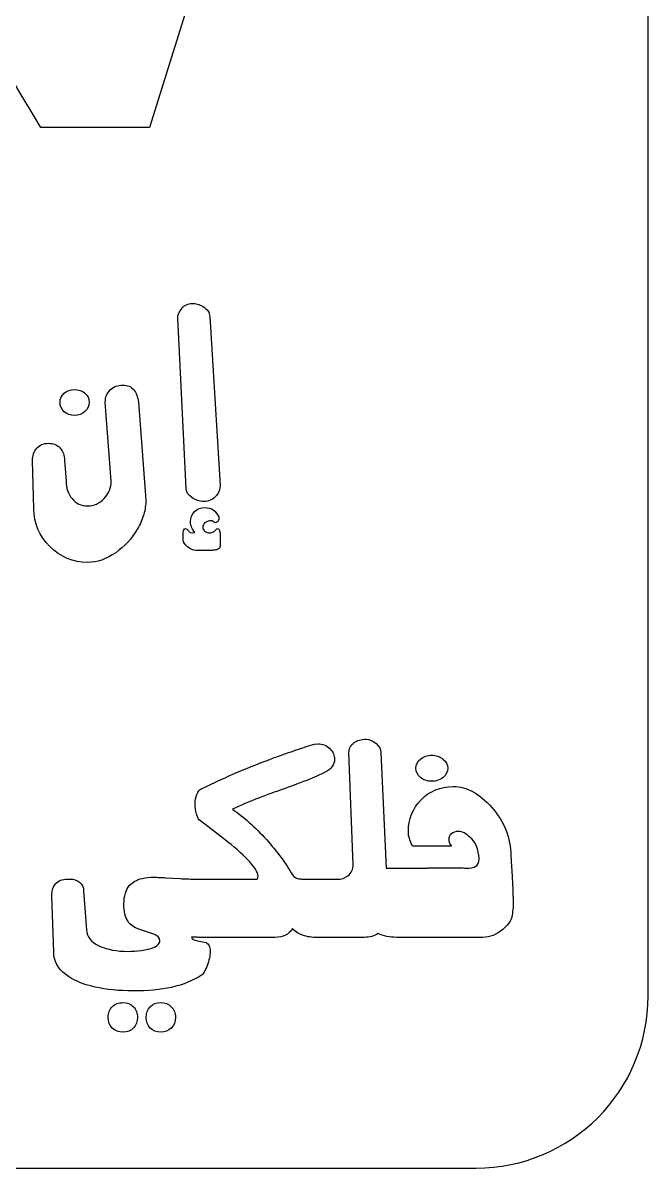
# Model space of a CAD drawing. Extents: x 895 to 1314, y 693 to 1260.
# Drawn here: x 1204.2 to 1313.9, y 693.1 to 894 of the extents above; entities that cross this region are included whole.
import ezdxf

# ---------------------------------------------------------------- set-up
doc = ezdxf.new("R2010")
doc.units = 0
doc.layers.add('H0113', color=7, linetype='CONTINUOUS')

msp = doc.modelspace()

# ---------------------------------------------------------------- linework, layer by layer
at = {"layer": 'H0113', "color": 7}
for points in [[(1313.885967, 723.276682), (1313.885967, 1229.545669)], [(1256.066969, 957.241676), (1251.031969, 954.445676), (1226.374969, 875.685678)], [(1226.374969, 875.685678), (1207.32197, 875.685678)], [(1232.825969, 812.33268), (1231.327969, 842.227679)], [(1236.943969, 842.477679), (1238.761969, 812.85368)], [(1219.63797, 813.62268), (1218.61397, 827.446679)], [(1224.459969, 827.446679), (1225.728969, 810.29368)], [(1206.07697, 808.75268), (1205.82797, 817.20468)], [(1211.44797, 817.20468), (1211.73997, 813.62368)], [(1237.885969, 806.29568), (1237.531969, 806.54568)], [(1238.530969, 807.31668), (1238.530969, 807.06568)], [(1232.306969, 803.25668), (1232.306969, 804.67168)], [(1232.702969, 805.31768), (1232.951969, 805.18568)], [(1233.533969, 804.61268), (1233.888969, 804.54668), (1234.117969, 804.56768)], [(1238.759969, 804.06868), (1238.759969, 802.15268)], [(1236.959969, 801.44568), (1234.477969, 801.44568)], [(1254.713969, 767.298681), (1255.317969, 767.444681), (1255.900969, 767.527681)], [(1262.145968, 746.337681), (1261.375968, 766.005681)], [(1266.995968, 766.006681), (1267.913968, 745.692681), (1275.162968, 745.692681), (1275.137968, 745.728681), (1281.450968, 745.728681), (1281.450968, 745.731681)], [(1257.232969, 762.548681), (1255.483969, 761.714681)], [(1239.412969, 750.858681), (1235.311969, 753.984681)], [(1279.356968, 749.530681), (1272.590968, 749.530681)], [(1284.205968, 747.309681), (1284.155968, 747.981681)], [(1289.779968, 747.859681), (1290.051968, 744.263681)], [(1211.95497, 743.774681), (1212.16397, 743.774681), (1212.45397, 743.774681)], [(1229.295969, 744.024681), (1231.752969, 743.857681)], [(1233.999969, 743.774681), (1236.123969, 743.774681), (1236.123969, 743.753681), (1245.262969, 743.753681), (1245.366969, 744.003681), (1245.428969, 744.295681)], [(1254.193969, 743.753681), (1258.085969, 743.753681), (1259.314969, 743.753681)], [(1214.80697, 741.713681), (1215.32697, 734.863682)], [(1209.56097, 730.971682), (1209.22797, 740.859681), (1209.22797, 741.172681)], [(1290.175968, 740.666681), (1290.175968, 740.294681)], [(1290.175968, 740.294681), (1290.175968, 739.947682), (1290.175968, 739.674682), (1290.175968, 738.731682)], [(1227.130969, 734.093682), (1224.507969, 734.967682)], [(1234.741969, 733.573682), (1233.771969, 733.573682)], [(1248.363969, 733.552682), (1235.103969, 733.552682)], [(1264.122968, 733.552682), (1258.085969, 733.552682), (1256.233969, 733.552682), (1255.525969, 733.552682)], [(1284.898968, 733.552682), (1269.736968, 733.552682)], [(1234.791969, 732.949682), (1236.290969, 732.636682)], [(924.856977, 693.071683), (1283.685968, 693.071683)]]:
    msp.add_lwpolyline(points, dxfattribs=at)
at = {"layer": 'H0113', "color": 1}
for points in [[(1313.885967, 723.276682), (1313.885967, 1229.545669)], [(1256.066969, 957.241676), (1251.031969, 954.445676), (1226.374969, 875.685678)], [(1226.374969, 875.685678), (1207.32197, 875.685678)], [(1232.825969, 812.33268), (1231.327969, 842.227679)], [(1236.943969, 842.477679), (1238.761969, 812.85368)], [(1219.63797, 813.62268), (1218.61397, 827.446679)], [(1224.459969, 827.446679), (1225.728969, 810.29368)], [(1206.07697, 808.75268), (1205.82797, 817.20468)], [(1211.44797, 817.20468), (1211.73997, 813.62368)], [(1237.885969, 806.29568), (1237.531969, 806.54568)], [(1238.530969, 807.31668), (1238.530969, 807.06568)], [(1232.306969, 803.25668), (1232.306969, 804.67168)], [(1232.702969, 805.31768), (1232.951969, 805.18568)], [(1233.533969, 804.61268), (1233.888969, 804.54668), (1234.117969, 804.56768)], [(1238.759969, 804.06868), (1238.759969, 802.15268)], [(1236.959969, 801.44568), (1234.477969, 801.44568)], [(1254.713969, 767.298681), (1255.317969, 767.444681), (1255.900969, 767.527681)], [(1262.145968, 746.337681), (1261.375968, 766.005681)], [(1266.995968, 766.006681), (1267.913968, 745.692681), (1275.162968, 745.692681), (1275.137968, 745.728681), (1281.450968, 745.728681), (1281.450968, 745.731681)], [(1257.232969, 762.548681), (1255.483969, 761.714681)], [(1239.412969, 750.858681), (1235.311969, 753.984681)], [(1279.356968, 749.530681), (1272.590968, 749.530681)], [(1284.205968, 747.309681), (1284.155968, 747.981681)], [(1289.779968, 747.859681), (1290.051968, 744.263681)], [(1211.95497, 743.774681), (1212.16397, 743.774681), (1212.45397, 743.774681)], [(1229.295969, 744.024681), (1231.752969, 743.857681)], [(1233.999969, 743.774681), (1236.123969, 743.774681), (1236.123969, 743.753681), (1245.262969, 743.753681), (1245.366969, 744.003681), (1245.428969, 744.295681)], [(1254.193969, 743.753681), (1258.085969, 743.753681), (1259.314969, 743.753681)], [(1214.80697, 741.713681), (1215.32697, 734.863682)], [(1209.56097, 730.971682), (1209.22797, 740.859681), (1209.22797, 741.172681)], [(1290.175968, 740.666681), (1290.175968, 740.294681)], [(1290.175968, 740.294681), (1290.175968, 739.947682), (1290.175968, 739.674682), (1290.175968, 738.731682)], [(1227.130969, 734.093682), (1224.507969, 734.967682)], [(1234.741969, 733.573682), (1233.771969, 733.573682)], [(1248.363969, 733.552682), (1235.103969, 733.552682)], [(1264.122968, 733.552682), (1258.085969, 733.552682), (1256.233969, 733.552682), (1255.525969, 733.552682)], [(1284.898968, 733.552682), (1269.736968, 733.552682)], [(1234.791969, 732.949682), (1236.290969, 732.636682)], [(924.856977, 693.071683), (1283.685968, 693.071683)]]:
    msp.add_lwpolyline(points, dxfattribs=at)
for points in [[(1215.75697, 827.446679)], [(1238.115969, 811.08368)], [(1206.07697, 808.75268)], [(1233.825969, 805.38768)], [(1278.714968, 763.239681)], [(1223.571969, 717.667682)], [(1230.180969, 717.646682)]]:
    msp.add_lwpolyline(points, close=True, dxfattribs=at)
at = {"layer": 'H0113', "color": 7}
for points in [[(1207.32197, 875.685678), (1187.21197, 908.241677), (1179.417971, 931.504677), (1177.059971, 948.407676)], [(1232.045969, 843.914679), (1232.523969, 844.496679), (1233.123969, 844.788679), (1233.844969, 844.788679)], [(1233.844969, 844.788679), (1234.190969, 844.788679), (1234.516969, 844.743679), (1234.821969, 844.653679)], [(1234.821969, 844.653679), (1235.127969, 844.562679), (1235.446969, 844.420679), (1235.778969, 844.226679)], [(1235.778969, 844.226679), (1236.555969, 843.782679), (1236.943969, 843.198679), (1236.943969, 842.477679)], [(1231.327969, 842.227679), (1231.327969, 842.768679), (1231.566969, 843.331679), (1232.045969, 843.914679)], [(1219.48797, 829.622679), (1220.070969, 830.184679), (1220.805969, 830.465679), (1221.692969, 830.465679)], [(1221.692969, 830.465679), (1222.510969, 830.465679), (1223.156969, 830.188679), (1223.627969, 829.632679)], [(1210.67797, 827.446679), (1210.67797, 828.085679), (1210.92097, 828.619679), (1211.40697, 829.050679)], [(1211.40697, 829.050679), (1211.89297, 829.479679), (1212.48897, 829.694679), (1213.19697, 829.694679)], [(1213.19697, 829.694679), (1213.95997, 829.694679), (1214.57797, 829.479679), (1215.04897, 829.050679)], [(1215.04897, 829.050679), (1215.52197, 828.619679), (1215.75697, 828.085679), (1215.75697, 827.446679)], [(1218.61397, 827.446679), (1218.61397, 828.335679), (1218.90597, 829.060679), (1219.48797, 829.622679)], [(1223.627969, 829.632679), (1223.821969, 829.396679), (1223.988969, 829.091679), (1224.127969, 828.716679)], [(1224.127969, 828.716679), (1224.265969, 828.341679), (1224.376969, 827.918679), (1224.459969, 827.446679)], [(1211.39597, 825.781679), (1210.91697, 826.211679), (1210.67797, 826.766679), (1210.67797, 827.446679)], [(1215.75697, 827.446679), (1215.75697, 826.822679), (1215.52197, 826.273679), (1215.04897, 825.802679)], [(1213.19697, 825.136679), (1212.47497, 825.136679), (1211.87497, 825.351679), (1211.39597, 825.781679)], [(1215.04897, 825.802679), (1214.56297, 825.357679), (1213.94597, 825.136679), (1213.19697, 825.136679)], [(1206.57697, 819.39068), (1207.07697, 819.95968), (1207.76297, 820.243679), (1208.63797, 820.243679)], [(1208.63797, 820.243679), (1209.49797, 820.243679), (1210.18197, 819.96268), (1210.68897, 819.40168)], [(1205.82797, 817.20468), (1205.82797, 818.09268), (1206.07697, 818.82168), (1206.57697, 819.39068)], [(1210.68897, 819.40168), (1211.19397, 818.83868), (1211.44797, 818.10668), (1211.44797, 817.20468)], [(1211.73997, 813.62368), (1211.73997, 812.41668), (1212.08597, 811.38868), (1212.77897, 810.54268)], [(1218.42197, 810.56368), (1219.23297, 811.42268), (1219.63797, 812.44268), (1219.63797, 813.62268)], [(1233.784969, 810.71968), (1233.144969, 811.17068), (1232.825969, 811.70868), (1232.825969, 812.33268)], [(1238.761969, 812.85368), (1238.761969, 812.20068), (1238.545969, 811.61068), (1238.115969, 811.08368)], [(1212.77897, 810.54268), (1213.47097, 809.69668), (1214.38597, 809.27268), (1215.52197, 809.27268)], [(1215.52197, 809.27268), (1216.64497, 809.27268), (1217.61197, 809.70368), (1218.42197, 810.56368)], [(1225.728969, 810.29368), (1225.728969, 809.44568), (1225.611969, 808.60668), (1225.375969, 807.77468)], [(1235.929969, 810.04268), (1235.137969, 810.04268), (1234.422969, 810.26868), (1233.784969, 810.71968)], [(1238.115969, 811.08368), (1237.588969, 810.38968), (1236.858969, 810.04268), (1235.929969, 810.04268)], [(1208.88797, 802.14268), (1207.01397, 804.00968), (1206.07697, 806.21268), (1206.07697, 808.75268)], [(1233.576969, 806.43868), (1233.576969, 807.18068), (1233.810969, 807.78668), (1234.279969, 808.25668)], [(1234.279969, 808.25668), (1234.747969, 808.72668), (1235.360969, 808.95968), (1236.116969, 808.95968)], [(1236.116969, 808.95968), (1236.676969, 808.95968), (1237.155969, 808.83268), (1237.553969, 808.57568)], [(1237.553969, 808.57568), (1237.953969, 808.31868), (1238.278969, 807.89868), (1238.530969, 807.31668)], [(1225.375969, 807.77468), (1225.139969, 806.94168), (1224.764969, 806.09468), (1224.251969, 805.23468)], [(1233.825969, 805.38768), (1233.659969, 805.72368), (1233.576969, 806.07468), (1233.576969, 806.43868)], [(1236.188969, 806.32768), (1235.875969, 806.09768), (1235.720969, 805.84468), (1235.720969, 805.56668)], [(1237.198969, 806.67068), (1236.836969, 806.67068), (1236.500969, 806.55568), (1236.188969, 806.32768)], [(1237.531969, 806.54568), (1237.406969, 806.62868), (1237.294969, 806.67068), (1237.198969, 806.67068)], [(1238.353969, 806.54568), (1238.235969, 806.40668), (1238.079969, 806.32368), (1237.885969, 806.29568)], [(1238.530969, 807.06568), (1238.530969, 806.85768), (1238.471969, 806.68468), (1238.353969, 806.54568)], [(1224.251969, 805.23468), (1223.251969, 803.52768), (1221.981969, 802.13168), (1220.440969, 801.04968)], [(1232.306969, 804.67168), (1232.306969, 804.83868), (1232.333969, 804.97668), (1232.389969, 805.08768)], [(1232.389969, 805.08768), (1232.472969, 805.19868), (1232.576969, 805.27568), (1232.702969, 805.31768)], [(1232.951969, 805.18568), (1233.034969, 805.12668), (1233.145969, 805.00268), (1233.284969, 804.81068)], [(1233.284969, 804.81068), (1233.311969, 804.73768), (1233.395969, 804.67168), (1233.533969, 804.61268)], [(1234.304969, 804.63068), (1234.096969, 804.88268), (1233.936969, 805.13568), (1233.825969, 805.38768)], [(1234.117969, 804.56768), (1234.228969, 804.59568), (1234.290969, 804.61768), (1234.304969, 804.63068)], [(1235.720969, 805.56668), (1235.720969, 805.28968), (1235.836969, 805.04968), (1236.069969, 804.84868)], [(1236.069969, 804.84868), (1236.302969, 804.64868), (1236.602969, 804.54668), (1236.973969, 804.54668)], [(1236.973969, 804.54668), (1237.219969, 804.54668), (1237.424969, 804.60268), (1237.589969, 804.71368)], [(1237.589969, 804.71368), (1237.739969, 804.78268), (1237.876969, 804.89368), (1238.000969, 805.04668)], [(1238.000969, 805.04668), (1238.123969, 805.19868), (1238.232969, 805.27568), (1238.327969, 805.27568)], [(1238.327969, 805.27568), (1238.478969, 805.27568), (1238.584969, 805.17068), (1238.646969, 804.96368)], [(1238.646969, 804.96368), (1238.708969, 804.75568), (1238.742969, 804.58868), (1238.748969, 804.46368)], [(1238.748969, 804.46368), (1238.756969, 804.33968), (1238.759969, 804.20768), (1238.759969, 804.06868)], [(1215.50797, 799.34268), (1212.96797, 799.34268), (1210.76097, 800.27568), (1208.88797, 802.14268)], [(1233.071969, 802.06968), (1232.561969, 802.48568), (1232.306969, 802.88168), (1232.306969, 803.25668)], [(1234.477969, 801.44568), (1234.050969, 801.44568), (1233.581969, 801.65268), (1233.071969, 802.06968)], [(1238.759969, 802.15268), (1238.759969, 801.91668), (1238.593969, 801.73668), (1238.262969, 801.61168)], [(1220.440969, 801.04968), (1218.80397, 799.91168), (1217.15897, 799.34268), (1215.50797, 799.34268)], [(1237.725969, 801.48668), (1237.532969, 801.45868), (1237.276969, 801.44568), (1236.959969, 801.44568)], [(1238.262969, 801.61168), (1238.097969, 801.55668), (1237.917969, 801.51468), (1237.725969, 801.48668)], [(1261.375968, 766.005681), (1261.375968, 766.714681), (1261.686968, 767.291681), (1262.311968, 767.735681)], [(1262.311968, 767.735681), (1262.839968, 768.124681), (1263.532968, 768.318681), (1264.393968, 768.318681)], [(1264.393968, 768.318681), (1265.004968, 768.318681), (1265.590968, 768.065681), (1266.152968, 767.558681)], [(1248.280969, 765.089681), (1248.988969, 765.353681), (1249.967969, 765.697681), (1251.216969, 766.121681)], [(1251.216969, 766.121681), (1252.465969, 766.545681), (1253.631969, 766.937681), (1254.713969, 767.298681)], [(1255.900969, 767.527681), (1256.732969, 767.527681), (1257.433969, 767.250681), (1258.002969, 766.694681)], [(1258.002969, 766.694681), (1258.571969, 766.138681), (1258.856969, 765.485681), (1258.856969, 764.735681)], [(1266.152968, 767.558681), (1266.714968, 767.051681), (1266.995968, 766.534681), (1266.995968, 766.006681)], [(1241.806969, 762.527681), (1243.971969, 763.444681), (1246.129969, 764.297681), (1248.280969, 765.089681)], [(1258.856969, 764.735681), (1258.856969, 763.860681), (1258.315969, 763.130681), (1257.232969, 762.548681)], [(1273.135968, 763.239681), (1273.135968, 763.877681), (1273.406968, 764.415681), (1273.947968, 764.852681)], [(1273.947968, 764.852681), (1274.488968, 765.289681), (1275.140968, 765.508681), (1275.904968, 765.508681)], [(1275.904968, 765.508681), (1276.653968, 765.508681), (1277.308968, 765.285681), (1277.871968, 764.842681)], [(1277.871968, 764.842681), (1278.433968, 764.398681), (1278.714968, 763.864681), (1278.714968, 763.239681)], [(1238.538969, 761.068681), (1239.662969, 761.582681), (1240.752969, 762.068681), (1241.806969, 762.527681)], [(1255.483969, 761.714681), (1254.276969, 761.214681), (1252.701969, 760.610681), (1250.758969, 759.901681)], [(1273.947968, 761.615681), (1273.406968, 762.059681), (1273.135968, 762.600681), (1273.135968, 763.239681)], [(1275.904968, 760.949681), (1275.140968, 760.949681), (1274.488968, 761.170681), (1273.947968, 761.615681)], [(1277.902968, 761.605681), (1277.361968, 761.168681), (1276.694968, 760.949681), (1275.904968, 760.949681)], [(1278.714968, 763.239681), (1278.714968, 762.587681), (1278.444968, 762.042681), (1277.902968, 761.605681)], [(1234.666969, 758.641681), (1234.860969, 759.134681), (1235.165969, 759.471681), (1235.582969, 759.651681)], [(1235.582969, 759.651681), (1236.428969, 760.082681), (1237.414969, 760.554681), (1238.538969, 761.068681)], [(1250.758969, 759.901681), (1249.231969, 759.359681), (1248.027969, 758.925681), (1247.146969, 758.599681)], [(1274.059968, 757.705681), (1275.554968, 759.243681), (1277.425968, 760.013681), (1279.671968, 760.013681)], [(1279.671968, 760.013681), (1282.065968, 760.013681), (1284.329968, 758.789681), (1286.459968, 756.342681)], [(1234.374969, 757.026681), (1234.374969, 757.609681), (1234.472969, 758.147681), (1234.666969, 758.641681)], [(1245.678969, 758.046681), (1243.819969, 757.353681), (1242.244969, 756.679681), (1240.953969, 756.026681)], [(1247.146969, 758.599681), (1246.265969, 758.272681), (1245.775969, 758.089681), (1245.678969, 758.046681)], [(1271.817968, 752.120681), (1271.817968, 754.305681), (1272.564968, 756.165681), (1274.059968, 757.705681)], [(1234.634969, 755.181681), (1234.461969, 755.785681), (1234.374969, 756.401681), (1234.374969, 757.026681)], [(1240.953969, 756.026681), (1242.896969, 754.720681), (1244.874969, 752.948681), (1246.886969, 750.712681)], [(1286.459968, 756.342681), (1288.672968, 753.828681), (1289.779968, 751.001681), (1289.779968, 747.859681)], [(1235.311969, 753.984681), (1235.034969, 754.178681), (1234.808969, 754.577681), (1234.634969, 755.181681)], [(1272.485968, 749.713681), (1272.039968, 750.590681), (1271.817968, 751.393681), (1271.817968, 752.120681)], [(1279.362968, 751.748681), (1279.055968, 751.492681), (1278.903968, 751.147681), (1278.903968, 750.716681)], [(1280.587968, 752.134681), (1280.075968, 752.134681), (1279.667968, 752.005681), (1279.362968, 751.748681)], [(1282.669968, 751.089681), (1281.909968, 751.786681), (1281.215968, 752.134681), (1280.587968, 752.134681)], [(1243.534969, 747.274681), (1242.590969, 748.246681), (1241.216969, 749.441681), (1239.412969, 750.858681)], [(1246.886969, 750.712681), (1248.814969, 748.573681), (1250.334969, 746.510681), (1251.444969, 744.524681)], [(1272.590968, 749.530681), (1272.559968, 749.590681), (1272.514968, 749.652681), (1272.485968, 749.713681)], [(1278.903968, 750.716681), (1278.903968, 750.353681), (1279.064968, 749.955681), (1279.356968, 749.530681)], [(1283.982968, 748.776681), (1283.865968, 749.622681), (1283.428968, 750.393681), (1282.669968, 751.089681)], [(1284.155968, 747.981681), (1284.122968, 748.246681), (1284.064968, 748.511681), (1283.982968, 748.776681)], [(1245.428969, 744.295681), (1245.428969, 744.975681), (1244.797969, 745.968681), (1243.534969, 747.274681)], [(1261.208968, 744.357681), (1261.833968, 744.830681), (1262.145968, 745.489681), (1262.145968, 746.337681)], [(1281.450968, 745.731681), (1281.568968, 745.709681), (1281.691968, 745.692681), (1281.826968, 745.692681)], [(1281.826968, 745.692681), (1282.701968, 745.692681), (1283.316968, 745.804681), (1283.672968, 746.028681)], [(1283.672968, 746.028681), (1284.027968, 746.251681), (1284.205968, 746.679681), (1284.205968, 747.309681)], [(1209.85197, 742.941681), (1210.36597, 743.496681), (1211.06697, 743.774681), (1211.95497, 743.774681)], [(1212.45397, 743.774681), (1213.07897, 743.774681), (1213.62797, 743.593681), (1214.09897, 743.233681)], [(1222.883969, 742.692681), (1223.396969, 743.260681), (1224.125969, 743.663681), (1225.069969, 743.898681)], [(1225.069969, 743.898681), (1225.694969, 744.037681), (1226.380969, 744.107681), (1227.130969, 744.107681)], [(1227.130969, 744.107681), (1227.352969, 744.107681), (1227.744969, 744.092681), (1228.306969, 744.065681)], [(1228.306969, 744.065681), (1228.869969, 744.037681), (1229.197969, 744.024681), (1229.295969, 744.024681)], [(1231.752969, 743.857681), (1232.168969, 743.857681), (1232.581969, 743.847681), (1232.990969, 743.826681)], [(1232.990969, 743.826681), (1233.399969, 743.805681), (1233.736969, 743.787681), (1233.999969, 743.774681)], [(1251.444969, 744.524681), (1251.639969, 744.204681), (1252.000969, 743.975681), (1252.527969, 743.836681)], [(1252.527969, 743.836681), (1252.763969, 743.808681), (1252.985969, 743.787681), (1253.194969, 743.774681)], [(1253.194969, 743.774681), (1253.401969, 743.760681), (1253.735969, 743.753681), (1254.193969, 743.753681)], [(1259.314969, 743.753681), (1260.049968, 743.753681), (1260.680968, 743.954681), (1261.208968, 744.357681)], [(1290.051968, 744.263681), (1290.051968, 743.717681), (1290.072968, 743.014681), (1290.114968, 742.153681)], [(1209.22797, 741.172681), (1209.22797, 741.852681), (1209.43597, 742.441681), (1209.85197, 742.941681)], [(1214.09897, 743.233681), (1214.57097, 742.872681), (1214.80697, 742.366681), (1214.80697, 741.713681)], [(1221.884969, 739.444682), (1221.884969, 740.817681), (1222.217969, 741.900681), (1222.883969, 742.692681)], [(1290.114968, 742.153681), (1290.155968, 741.294681), (1290.175968, 740.798681), (1290.175968, 740.666681)], [(1222.612969, 736.342682), (1222.126969, 737.063682), (1221.884969, 738.097682), (1221.884969, 739.444682)], [(1290.076968, 737.813682), (1290.076968, 736.855682), (1289.515968, 735.906682), (1288.392968, 734.964682)], [(1290.175968, 738.731682), (1290.125968, 738.318682), (1290.092968, 738.012682), (1290.076968, 737.813682)], [(1224.507969, 734.967682), (1223.618969, 735.314682), (1222.987969, 735.772682), (1222.612969, 736.342682)], [(1215.32697, 734.863682), (1215.32697, 733.684682), (1216.08297, 732.740682), (1217.59597, 732.032682)], [(1228.192969, 733.011682), (1228.192969, 733.441682), (1227.838969, 733.802682), (1227.130969, 734.093682)], [(1233.771969, 733.573682), (1233.840969, 733.295682), (1234.180969, 733.087682), (1234.791969, 732.949682)], [(1235.103969, 733.552682), (1234.978969, 733.552682), (1234.862969, 733.567682), (1234.741969, 733.573682)], [(1250.248969, 733.920682), (1249.755969, 733.675682), (1249.127969, 733.552682), (1248.363969, 733.552682)], [(1251.487969, 735.097682), (1251.134969, 734.552682), (1250.722969, 734.158682), (1250.248969, 733.920682)], [(1252.339969, 734.364682), (1251.992969, 734.576682), (1251.722969, 734.828682), (1251.487969, 735.097682)], [(1252.450969, 734.308682), (1252.415969, 734.329682), (1252.375969, 734.343682), (1252.339969, 734.364682)], [(1252.967969, 734.048682), (1252.779969, 734.124682), (1252.611969, 734.213682), (1252.450969, 734.308682)], [(1255.525969, 733.552682), (1254.575969, 733.552682), (1253.724969, 733.721682), (1252.967969, 734.048682)], [(1266.482968, 734.248682), (1265.817968, 733.785682), (1265.031968, 733.552682), (1264.122968, 733.552682)], [(1269.736968, 733.552682), (1268.515968, 733.552682), (1267.435968, 733.794682), (1266.482968, 734.248682)], [(1288.392968, 734.964682), (1287.269968, 734.023682), (1286.103968, 733.552682), (1284.898968, 733.552682)], [(1217.59597, 732.032682), (1218.97097, 731.408682), (1220.642969, 731.095682), (1222.612969, 731.095682)], [(1224.933969, 731.262682), (1225.745969, 731.373682), (1226.478969, 731.547682), (1227.130969, 731.783682)], [(1227.130969, 731.783682), (1227.449969, 731.907682), (1227.705969, 732.084682), (1227.900969, 732.314682)], [(1227.900969, 732.314682), (1228.095969, 732.542682), (1228.192969, 732.775682), (1228.192969, 733.011682)], [(1236.290969, 732.636682), (1236.539969, 732.525682), (1236.723969, 732.344682), (1236.841969, 732.095682)], [(1236.841969, 732.095682), (1236.959969, 731.845682), (1237.018969, 731.532682), (1237.018969, 731.158682)], [(1211.66297, 727.015682), (1210.26097, 728.084682), (1209.56097, 729.403682), (1209.56097, 730.971682)], [(1222.612969, 731.095682), (1223.348969, 731.095682), (1224.122969, 731.151682), (1224.933969, 731.262682)], [(1237.018969, 731.158682), (1237.018969, 730.366682), (1236.841969, 729.510682), (1236.488969, 728.587682)], [(1236.488969, 728.587682), (1236.134969, 727.664682), (1235.810969, 727.106682), (1235.519969, 726.911682)], [(1216.84697, 724.829682), (1214.62697, 725.329682), (1212.89897, 726.057682), (1211.66297, 727.015682)], [(1235.519969, 726.911682), (1234.090969, 725.981682), (1232.327969, 725.273682), (1230.231969, 724.787682)], [(1223.507969, 724.163682), (1221.010969, 724.163682), (1218.78997, 724.385682), (1216.84697, 724.829682)], [(1230.231969, 724.787682), (1228.275969, 724.371682), (1226.034969, 724.163682), (1223.507969, 724.163682)], [(1219.11597, 719.500682), (1219.11597, 720.277682), (1219.35197, 720.909682), (1219.82397, 721.394682)], [(1219.82397, 721.394682), (1220.323969, 721.866682), (1220.954969, 722.102682), (1221.717969, 722.102682)], [(1221.717969, 722.102682), (1222.467969, 722.102682), (1223.085969, 721.866682), (1223.571969, 721.394682)], [(1223.571969, 721.394682), (1224.042969, 720.894682), (1224.278969, 720.263682), (1224.278969, 719.500682)], [(1225.798969, 719.500682), (1225.798969, 720.277682), (1226.034969, 720.905682), (1226.506969, 721.384682)], [(1226.506969, 721.384682), (1226.977969, 721.863682), (1227.588969, 722.102682), (1228.337969, 722.102682)], [(1228.337969, 722.102682), (1229.087969, 722.102682), (1229.704969, 721.863682), (1230.190969, 721.384682)], [(1230.190969, 721.384682), (1230.676969, 720.905682), (1230.919969, 720.277682), (1230.919969, 719.500682)], [(1283.685968, 693.071683), (1300.364967, 693.071683), (1313.885967, 706.594682), (1313.885967, 723.276682)], [(1219.84497, 717.636682), (1219.35897, 718.102682), (1219.11597, 718.722682), (1219.11597, 719.500682)], [(1224.278969, 719.500682), (1224.278969, 718.764682), (1224.042969, 718.154682), (1223.571969, 717.667682)], [(1226.484969, 717.646682), (1226.026969, 718.132682), (1225.798969, 718.750682), (1225.798969, 719.500682)], [(1230.919969, 719.500682), (1230.919969, 718.737682), (1230.672969, 718.119682), (1230.180969, 717.646682)], [(1221.717969, 716.939682), (1220.954969, 716.939682), (1220.329969, 717.171682), (1219.84497, 717.636682)], [(1223.571969, 717.667682), (1223.098969, 717.182682), (1222.480969, 716.939682), (1221.717969, 716.939682)], [(1228.337969, 716.939682), (1227.601969, 716.939682), (1226.985969, 717.175682), (1226.484969, 717.646682)], [(1230.180969, 717.646682), (1229.687969, 717.175682), (1229.073969, 716.939682), (1228.337969, 716.939682)]]:
    msp.add_open_spline(points, degree=3, dxfattribs=at)
at = {"layer": 'H0113', "color": 1}
for points in [[(1207.32197, 875.685678), (1187.21197, 908.241677), (1179.417971, 931.504677), (1177.059971, 948.407676)], [(1232.045969, 843.914679), (1232.523969, 844.496679), (1233.123969, 844.788679), (1233.844969, 844.788679)], [(1233.844969, 844.788679), (1234.190969, 844.788679), (1234.516969, 844.743679), (1234.821969, 844.653679)], [(1234.821969, 844.653679), (1235.127969, 844.562679), (1235.446969, 844.420679), (1235.778969, 844.226679)], [(1235.778969, 844.226679), (1236.555969, 843.782679), (1236.943969, 843.198679), (1236.943969, 842.477679)], [(1231.327969, 842.227679), (1231.327969, 842.768679), (1231.566969, 843.331679), (1232.045969, 843.914679)], [(1219.48797, 829.622679), (1220.070969, 830.184679), (1220.805969, 830.465679), (1221.692969, 830.465679)], [(1221.692969, 830.465679), (1222.510969, 830.465679), (1223.156969, 830.188679), (1223.627969, 829.632679)], [(1210.67797, 827.446679), (1210.67797, 828.085679), (1210.92097, 828.619679), (1211.40697, 829.050679)], [(1211.40697, 829.050679), (1211.89297, 829.479679), (1212.48897, 829.694679), (1213.19697, 829.694679)], [(1213.19697, 829.694679), (1213.95997, 829.694679), (1214.57797, 829.479679), (1215.04897, 829.050679)], [(1215.04897, 829.050679), (1215.52197, 828.619679), (1215.75697, 828.085679), (1215.75697, 827.446679)], [(1218.61397, 827.446679), (1218.61397, 828.335679), (1218.90597, 829.060679), (1219.48797, 829.622679)], [(1223.627969, 829.632679), (1223.821969, 829.396679), (1223.988969, 829.091679), (1224.127969, 828.716679)], [(1224.127969, 828.716679), (1224.265969, 828.341679), (1224.376969, 827.918679), (1224.459969, 827.446679)], [(1211.39597, 825.781679), (1210.91697, 826.211679), (1210.67797, 826.766679), (1210.67797, 827.446679)], [(1215.75697, 827.446679), (1215.75697, 826.822679), (1215.52197, 826.273679), (1215.04897, 825.802679)], [(1213.19697, 825.136679), (1212.47497, 825.136679), (1211.87497, 825.351679), (1211.39597, 825.781679)], [(1215.04897, 825.802679), (1214.56297, 825.357679), (1213.94597, 825.136679), (1213.19697, 825.136679)], [(1206.57697, 819.39068), (1207.07697, 819.95968), (1207.76297, 820.243679), (1208.63797, 820.243679)], [(1208.63797, 820.243679), (1209.49797, 820.243679), (1210.18197, 819.96268), (1210.68897, 819.40168)], [(1205.82797, 817.20468), (1205.82797, 818.09268), (1206.07697, 818.82168), (1206.57697, 819.39068)], [(1210.68897, 819.40168), (1211.19397, 818.83868), (1211.44797, 818.10668), (1211.44797, 817.20468)], [(1211.73997, 813.62368), (1211.73997, 812.41668), (1212.08597, 811.38868), (1212.77897, 810.54268)], [(1218.42197, 810.56368), (1219.23297, 811.42268), (1219.63797, 812.44268), (1219.63797, 813.62268)], [(1233.784969, 810.71968), (1233.144969, 811.17068), (1232.825969, 811.70868), (1232.825969, 812.33268)], [(1238.761969, 812.85368), (1238.761969, 812.20068), (1238.545969, 811.61068), (1238.115969, 811.08368)], [(1212.77897, 810.54268), (1213.47097, 809.69668), (1214.38597, 809.27268), (1215.52197, 809.27268)], [(1215.52197, 809.27268), (1216.64497, 809.27268), (1217.61197, 809.70368), (1218.42197, 810.56368)], [(1225.728969, 810.29368), (1225.728969, 809.44568), (1225.611969, 808.60668), (1225.375969, 807.77468)], [(1235.929969, 810.04268), (1235.137969, 810.04268), (1234.422969, 810.26868), (1233.784969, 810.71968)], [(1238.115969, 811.08368), (1237.588969, 810.38968), (1236.858969, 810.04268), (1235.929969, 810.04268)], [(1208.88797, 802.14268), (1207.01397, 804.00968), (1206.07697, 806.21268), (1206.07697, 808.75268)], [(1233.576969, 806.43868), (1233.576969, 807.18068), (1233.810969, 807.78668), (1234.279969, 808.25668)], [(1234.279969, 808.25668), (1234.747969, 808.72668), (1235.360969, 808.95968), (1236.116969, 808.95968)], [(1236.116969, 808.95968), (1236.676969, 808.95968), (1237.155969, 808.83268), (1237.553969, 808.57568)], [(1237.553969, 808.57568), (1237.953969, 808.31868), (1238.278969, 807.89868), (1238.530969, 807.31668)], [(1225.375969, 807.77468), (1225.139969, 806.94168), (1224.764969, 806.09468), (1224.251969, 805.23468)], [(1233.825969, 805.38768), (1233.659969, 805.72368), (1233.576969, 806.07468), (1233.576969, 806.43868)], [(1236.188969, 806.32768), (1235.875969, 806.09768), (1235.720969, 805.84468), (1235.720969, 805.56668)], [(1237.198969, 806.67068), (1236.836969, 806.67068), (1236.500969, 806.55568), (1236.188969, 806.32768)], [(1237.531969, 806.54568), (1237.406969, 806.62868), (1237.294969, 806.67068), (1237.198969, 806.67068)], [(1238.353969, 806.54568), (1238.235969, 806.40668), (1238.079969, 806.32368), (1237.885969, 806.29568)], [(1238.530969, 807.06568), (1238.530969, 806.85768), (1238.471969, 806.68468), (1238.353969, 806.54568)], [(1224.251969, 805.23468), (1223.251969, 803.52768), (1221.981969, 802.13168), (1220.440969, 801.04968)], [(1232.306969, 804.67168), (1232.306969, 804.83868), (1232.333969, 804.97668), (1232.389969, 805.08768)], [(1232.389969, 805.08768), (1232.472969, 805.19868), (1232.576969, 805.27568), (1232.702969, 805.31768)], [(1232.951969, 805.18568), (1233.034969, 805.12668), (1233.145969, 805.00268), (1233.284969, 804.81068)], [(1233.284969, 804.81068), (1233.311969, 804.73768), (1233.395969, 804.67168), (1233.533969, 804.61268)], [(1234.304969, 804.63068), (1234.096969, 804.88268), (1233.936969, 805.13568), (1233.825969, 805.38768)], [(1234.117969, 804.56768), (1234.228969, 804.59568), (1234.290969, 804.61768), (1234.304969, 804.63068)], [(1235.720969, 805.56668), (1235.720969, 805.28968), (1235.836969, 805.04968), (1236.069969, 804.84868)], [(1236.069969, 804.84868), (1236.302969, 804.64868), (1236.602969, 804.54668), (1236.973969, 804.54668)], [(1236.973969, 804.54668), (1237.219969, 804.54668), (1237.424969, 804.60268), (1237.589969, 804.71368)], [(1237.589969, 804.71368), (1237.739969, 804.78268), (1237.876969, 804.89368), (1238.000969, 805.04668)], [(1238.000969, 805.04668), (1238.123969, 805.19868), (1238.232969, 805.27568), (1238.327969, 805.27568)], [(1238.327969, 805.27568), (1238.478969, 805.27568), (1238.584969, 805.17068), (1238.646969, 804.96368)], [(1238.646969, 804.96368), (1238.708969, 804.75568), (1238.742969, 804.58868), (1238.748969, 804.46368)], [(1238.748969, 804.46368), (1238.756969, 804.33968), (1238.759969, 804.20768), (1238.759969, 804.06868)], [(1215.50797, 799.34268), (1212.96797, 799.34268), (1210.76097, 800.27568), (1208.88797, 802.14268)], [(1233.071969, 802.06968), (1232.561969, 802.48568), (1232.306969, 802.88168), (1232.306969, 803.25668)], [(1234.477969, 801.44568), (1234.050969, 801.44568), (1233.581969, 801.65268), (1233.071969, 802.06968)], [(1238.759969, 802.15268), (1238.759969, 801.91668), (1238.593969, 801.73668), (1238.262969, 801.61168)], [(1220.440969, 801.04968), (1218.80397, 799.91168), (1217.15897, 799.34268), (1215.50797, 799.34268)], [(1237.725969, 801.48668), (1237.532969, 801.45868), (1237.276969, 801.44568), (1236.959969, 801.44568)], [(1238.262969, 801.61168), (1238.097969, 801.55668), (1237.917969, 801.51468), (1237.725969, 801.48668)], [(1261.375968, 766.005681), (1261.375968, 766.714681), (1261.686968, 767.291681), (1262.311968, 767.735681)], [(1262.311968, 767.735681), (1262.839968, 768.124681), (1263.532968, 768.318681), (1264.393968, 768.318681)], [(1264.393968, 768.318681), (1265.004968, 768.318681), (1265.590968, 768.065681), (1266.152968, 767.558681)], [(1248.280969, 765.089681), (1248.988969, 765.353681), (1249.967969, 765.697681), (1251.216969, 766.121681)], [(1251.216969, 766.121681), (1252.465969, 766.545681), (1253.631969, 766.937681), (1254.713969, 767.298681)], [(1255.900969, 767.527681), (1256.732969, 767.527681), (1257.433969, 767.250681), (1258.002969, 766.694681)], [(1258.002969, 766.694681), (1258.571969, 766.138681), (1258.856969, 765.485681), (1258.856969, 764.735681)], [(1266.152968, 767.558681), (1266.714968, 767.051681), (1266.995968, 766.534681), (1266.995968, 766.006681)], [(1241.806969, 762.527681), (1243.971969, 763.444681), (1246.129969, 764.297681), (1248.280969, 765.089681)], [(1258.856969, 764.735681), (1258.856969, 763.860681), (1258.315969, 763.130681), (1257.232969, 762.548681)], [(1273.135968, 763.239681), (1273.135968, 763.877681), (1273.406968, 764.415681), (1273.947968, 764.852681)], [(1273.947968, 764.852681), (1274.488968, 765.289681), (1275.140968, 765.508681), (1275.904968, 765.508681)], [(1275.904968, 765.508681), (1276.653968, 765.508681), (1277.308968, 765.285681), (1277.871968, 764.842681)], [(1277.871968, 764.842681), (1278.433968, 764.398681), (1278.714968, 763.864681), (1278.714968, 763.239681)], [(1238.538969, 761.068681), (1239.662969, 761.582681), (1240.752969, 762.068681), (1241.806969, 762.527681)], [(1255.483969, 761.714681), (1254.276969, 761.214681), (1252.701969, 760.610681), (1250.758969, 759.901681)], [(1273.947968, 761.615681), (1273.406968, 762.059681), (1273.135968, 762.600681), (1273.135968, 763.239681)], [(1275.904968, 760.949681), (1275.140968, 760.949681), (1274.488968, 761.170681), (1273.947968, 761.615681)], [(1277.902968, 761.605681), (1277.361968, 761.168681), (1276.694968, 760.949681), (1275.904968, 760.949681)], [(1278.714968, 763.239681), (1278.714968, 762.587681), (1278.444968, 762.042681), (1277.902968, 761.605681)], [(1234.666969, 758.641681), (1234.860969, 759.134681), (1235.165969, 759.471681), (1235.582969, 759.651681)], [(1235.582969, 759.651681), (1236.428969, 760.082681), (1237.414969, 760.554681), (1238.538969, 761.068681)], [(1250.758969, 759.901681), (1249.231969, 759.359681), (1248.027969, 758.925681), (1247.146969, 758.599681)], [(1274.059968, 757.705681), (1275.554968, 759.243681), (1277.425968, 760.013681), (1279.671968, 760.013681)], [(1279.671968, 760.013681), (1282.065968, 760.013681), (1284.329968, 758.789681), (1286.459968, 756.342681)], [(1234.374969, 757.026681), (1234.374969, 757.609681), (1234.472969, 758.147681), (1234.666969, 758.641681)], [(1245.678969, 758.046681), (1243.819969, 757.353681), (1242.244969, 756.679681), (1240.953969, 756.026681)], [(1247.146969, 758.599681), (1246.265969, 758.272681), (1245.775969, 758.089681), (1245.678969, 758.046681)], [(1271.817968, 752.120681), (1271.817968, 754.305681), (1272.564968, 756.165681), (1274.059968, 757.705681)], [(1234.634969, 755.181681), (1234.461969, 755.785681), (1234.374969, 756.401681), (1234.374969, 757.026681)], [(1240.953969, 756.026681), (1242.896969, 754.720681), (1244.874969, 752.948681), (1246.886969, 750.712681)], [(1286.459968, 756.342681), (1288.672968, 753.828681), (1289.779968, 751.001681), (1289.779968, 747.859681)], [(1235.311969, 753.984681), (1235.034969, 754.178681), (1234.808969, 754.577681), (1234.634969, 755.181681)], [(1272.485968, 749.713681), (1272.039968, 750.590681), (1271.817968, 751.393681), (1271.817968, 752.120681)], [(1279.362968, 751.748681), (1279.055968, 751.492681), (1278.903968, 751.147681), (1278.903968, 750.716681)], [(1280.587968, 752.134681), (1280.075968, 752.134681), (1279.667968, 752.005681), (1279.362968, 751.748681)], [(1282.669968, 751.089681), (1281.909968, 751.786681), (1281.215968, 752.134681), (1280.587968, 752.134681)], [(1243.534969, 747.274681), (1242.590969, 748.246681), (1241.216969, 749.441681), (1239.412969, 750.858681)], [(1246.886969, 750.712681), (1248.814969, 748.573681), (1250.334969, 746.510681), (1251.444969, 744.524681)], [(1272.590968, 749.530681), (1272.559968, 749.590681), (1272.514968, 749.652681), (1272.485968, 749.713681)], [(1278.903968, 750.716681), (1278.903968, 750.353681), (1279.064968, 749.955681), (1279.356968, 749.530681)], [(1283.982968, 748.776681), (1283.865968, 749.622681), (1283.428968, 750.393681), (1282.669968, 751.089681)], [(1284.155968, 747.981681), (1284.122968, 748.246681), (1284.064968, 748.511681), (1283.982968, 748.776681)], [(1245.428969, 744.295681), (1245.428969, 744.975681), (1244.797969, 745.968681), (1243.534969, 747.274681)], [(1261.208968, 744.357681), (1261.833968, 744.830681), (1262.145968, 745.489681), (1262.145968, 746.337681)], [(1281.450968, 745.731681), (1281.568968, 745.709681), (1281.691968, 745.692681), (1281.826968, 745.692681)], [(1281.826968, 745.692681), (1282.701968, 745.692681), (1283.316968, 745.804681), (1283.672968, 746.028681)], [(1283.672968, 746.028681), (1284.027968, 746.251681), (1284.205968, 746.679681), (1284.205968, 747.309681)], [(1209.85197, 742.941681), (1210.36597, 743.496681), (1211.06697, 743.774681), (1211.95497, 743.774681)], [(1212.45397, 743.774681), (1213.07897, 743.774681), (1213.62797, 743.593681), (1214.09897, 743.233681)], [(1222.883969, 742.692681), (1223.396969, 743.260681), (1224.125969, 743.663681), (1225.069969, 743.898681)], [(1225.069969, 743.898681), (1225.694969, 744.037681), (1226.380969, 744.107681), (1227.130969, 744.107681)], [(1227.130969, 744.107681), (1227.352969, 744.107681), (1227.744969, 744.092681), (1228.306969, 744.065681)], [(1228.306969, 744.065681), (1228.869969, 744.037681), (1229.197969, 744.024681), (1229.295969, 744.024681)], [(1231.752969, 743.857681), (1232.168969, 743.857681), (1232.581969, 743.847681), (1232.990969, 743.826681)], [(1232.990969, 743.826681), (1233.399969, 743.805681), (1233.736969, 743.787681), (1233.999969, 743.774681)], [(1251.444969, 744.524681), (1251.639969, 744.204681), (1252.000969, 743.975681), (1252.527969, 743.836681)], [(1252.527969, 743.836681), (1252.763969, 743.808681), (1252.985969, 743.787681), (1253.194969, 743.774681)], [(1253.194969, 743.774681), (1253.401969, 743.760681), (1253.735969, 743.753681), (1254.193969, 743.753681)], [(1259.314969, 743.753681), (1260.049968, 743.753681), (1260.680968, 743.954681), (1261.208968, 744.357681)], [(1290.051968, 744.263681), (1290.051968, 743.717681), (1290.072968, 743.014681), (1290.114968, 742.153681)], [(1209.22797, 741.172681), (1209.22797, 741.852681), (1209.43597, 742.441681), (1209.85197, 742.941681)], [(1214.09897, 743.233681), (1214.57097, 742.872681), (1214.80697, 742.366681), (1214.80697, 741.713681)], [(1221.884969, 739.444682), (1221.884969, 740.817681), (1222.217969, 741.900681), (1222.883969, 742.692681)], [(1290.114968, 742.153681), (1290.155968, 741.294681), (1290.175968, 740.798681), (1290.175968, 740.666681)], [(1222.612969, 736.342682), (1222.126969, 737.063682), (1221.884969, 738.097682), (1221.884969, 739.444682)], [(1290.076968, 737.813682), (1290.076968, 736.855682), (1289.515968, 735.906682), (1288.392968, 734.964682)], [(1290.175968, 738.731682), (1290.125968, 738.318682), (1290.092968, 738.012682), (1290.076968, 737.813682)], [(1224.507969, 734.967682), (1223.618969, 735.314682), (1222.987969, 735.772682), (1222.612969, 736.342682)], [(1215.32697, 734.863682), (1215.32697, 733.684682), (1216.08297, 732.740682), (1217.59597, 732.032682)], [(1228.192969, 733.011682), (1228.192969, 733.441682), (1227.838969, 733.802682), (1227.130969, 734.093682)], [(1233.771969, 733.573682), (1233.840969, 733.295682), (1234.180969, 733.087682), (1234.791969, 732.949682)], [(1235.103969, 733.552682), (1234.978969, 733.552682), (1234.862969, 733.567682), (1234.741969, 733.573682)], [(1250.248969, 733.920682), (1249.755969, 733.675682), (1249.127969, 733.552682), (1248.363969, 733.552682)], [(1251.487969, 735.097682), (1251.134969, 734.552682), (1250.722969, 734.158682), (1250.248969, 733.920682)], [(1252.339969, 734.364682), (1251.992969, 734.576682), (1251.722969, 734.828682), (1251.487969, 735.097682)], [(1252.450969, 734.308682), (1252.415969, 734.329682), (1252.375969, 734.343682), (1252.339969, 734.364682)], [(1252.967969, 734.048682), (1252.779969, 734.124682), (1252.611969, 734.213682), (1252.450969, 734.308682)], [(1255.525969, 733.552682), (1254.575969, 733.552682), (1253.724969, 733.721682), (1252.967969, 734.048682)], [(1266.482968, 734.248682), (1265.817968, 733.785682), (1265.031968, 733.552682), (1264.122968, 733.552682)], [(1269.736968, 733.552682), (1268.515968, 733.552682), (1267.435968, 733.794682), (1266.482968, 734.248682)], [(1288.392968, 734.964682), (1287.269968, 734.023682), (1286.103968, 733.552682), (1284.898968, 733.552682)], [(1217.59597, 732.032682), (1218.97097, 731.408682), (1220.642969, 731.095682), (1222.612969, 731.095682)], [(1224.933969, 731.262682), (1225.745969, 731.373682), (1226.478969, 731.547682), (1227.130969, 731.783682)], [(1227.130969, 731.783682), (1227.449969, 731.907682), (1227.705969, 732.084682), (1227.900969, 732.314682)], [(1227.900969, 732.314682), (1228.095969, 732.542682), (1228.192969, 732.775682), (1228.192969, 733.011682)], [(1236.290969, 732.636682), (1236.539969, 732.525682), (1236.723969, 732.344682), (1236.841969, 732.095682)], [(1236.841969, 732.095682), (1236.959969, 731.845682), (1237.018969, 731.532682), (1237.018969, 731.158682)], [(1211.66297, 727.015682), (1210.26097, 728.084682), (1209.56097, 729.403682), (1209.56097, 730.971682)], [(1222.612969, 731.095682), (1223.348969, 731.095682), (1224.122969, 731.151682), (1224.933969, 731.262682)], [(1237.018969, 731.158682), (1237.018969, 730.366682), (1236.841969, 729.510682), (1236.488969, 728.587682)], [(1236.488969, 728.587682), (1236.134969, 727.664682), (1235.810969, 727.106682), (1235.519969, 726.911682)], [(1216.84697, 724.829682), (1214.62697, 725.329682), (1212.89897, 726.057682), (1211.66297, 727.015682)], [(1235.519969, 726.911682), (1234.090969, 725.981682), (1232.327969, 725.273682), (1230.231969, 724.787682)], [(1223.507969, 724.163682), (1221.010969, 724.163682), (1218.78997, 724.385682), (1216.84697, 724.829682)], [(1230.231969, 724.787682), (1228.275969, 724.371682), (1226.034969, 724.163682), (1223.507969, 724.163682)], [(1219.11597, 719.500682), (1219.11597, 720.277682), (1219.35197, 720.909682), (1219.82397, 721.394682)], [(1219.82397, 721.394682), (1220.323969, 721.866682), (1220.954969, 722.102682), (1221.717969, 722.102682)], [(1221.717969, 722.102682), (1222.467969, 722.102682), (1223.085969, 721.866682), (1223.571969, 721.394682)], [(1223.571969, 721.394682), (1224.042969, 720.894682), (1224.278969, 720.263682), (1224.278969, 719.500682)], [(1225.798969, 719.500682), (1225.798969, 720.277682), (1226.034969, 720.905682), (1226.506969, 721.384682)], [(1226.506969, 721.384682), (1226.977969, 721.863682), (1227.588969, 722.102682), (1228.337969, 722.102682)], [(1228.337969, 722.102682), (1229.087969, 722.102682), (1229.704969, 721.863682), (1230.190969, 721.384682)], [(1230.190969, 721.384682), (1230.676969, 720.905682), (1230.919969, 720.277682), (1230.919969, 719.500682)], [(1283.685968, 693.071683), (1300.364967, 693.071683), (1313.885967, 706.594682), (1313.885967, 723.276682)], [(1219.84497, 717.636682), (1219.35897, 718.102682), (1219.11597, 718.722682), (1219.11597, 719.500682)], [(1224.278969, 719.500682), (1224.278969, 718.764682), (1224.042969, 718.154682), (1223.571969, 717.667682)], [(1226.484969, 717.646682), (1226.026969, 718.132682), (1225.798969, 718.750682), (1225.798969, 719.500682)], [(1230.919969, 719.500682), (1230.919969, 718.737682), (1230.672969, 718.119682), (1230.180969, 717.646682)], [(1221.717969, 716.939682), (1220.954969, 716.939682), (1220.329969, 717.171682), (1219.84497, 717.636682)], [(1223.571969, 717.667682), (1223.098969, 717.182682), (1222.480969, 716.939682), (1221.717969, 716.939682)], [(1228.337969, 716.939682), (1227.601969, 716.939682), (1226.985969, 717.175682), (1226.484969, 717.646682)], [(1230.180969, 717.646682), (1229.687969, 717.175682), (1229.073969, 716.939682), (1228.337969, 716.939682)]]:
    msp.add_open_spline(points, degree=3, dxfattribs=at)

doc.saveas('drawing.dxf')
